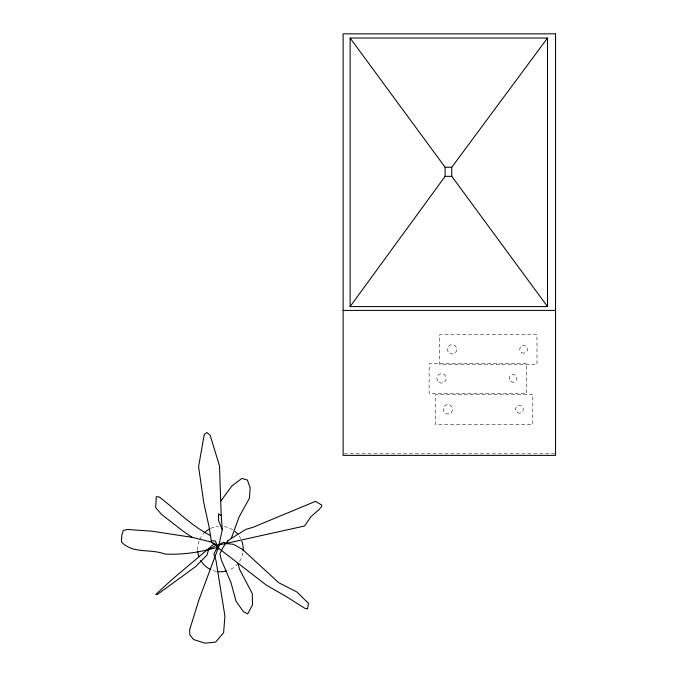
<?xml version="1.0" encoding="UTF-8"?>
<svg xmlns="http://www.w3.org/2000/svg" width="677" height="677" viewBox="0 0 677 677"><rect width="100%" height="100%" fill="white"/><g stroke="black" fill="none" stroke-linecap="round" stroke-linejoin="round"><path stroke-width="0.51" stroke-dasharray="3.38 2.54" d="M344.187 453.793L554.488 453.793M242.882 552.872A22.781 22.781 0 0 1 238.558 562.799M237.94 563.577A22.781 22.781 0 0 1 228.301 570.372M216.564 571.439A22.781 22.781 0 0 1 211.791 570.068M197.684 550.079A22.781 22.781 0 0 1 199.36 540.348M199.757 539.442A22.781 22.781 0 0 1 204.268 532.943M210.742 528.382A22.781 22.781 0 0 1 218.366 526.308M224.307 526.545A22.781 22.781 0 0 1 232.609 529.736M239.049 535.862A22.781 22.781 0 0 1 241.046 539.298M536.979 334.624L439.72 334.624L439.72 364.497L536.979 364.497L536.979 334.624M526.401 363.735L429.133 363.735L429.133 393.599L526.401 393.599L526.401 363.735M532.774 394.615L435.506 394.615L435.506 424.479L532.774 424.479L532.774 394.615M439.195 382.471A4.705 4.705 0 0 0 446.245 378.401A4.705 4.705 0 0 0 439.195 374.33A4.705 4.705 0 0 0 439.195 382.471M511.084 381.752A3.876 3.876 0 0 0 516.889 378.401A3.876 3.876 0 0 0 511.084 375.05A3.876 3.876 0 0 0 511.084 381.752M445.568 413.351A4.705 4.705 0 0 0 452.617 409.28A4.705 4.705 0 0 0 445.568 405.21A4.705 4.705 0 0 0 445.568 413.351M517.456 412.632A3.876 3.876 0 0 0 523.262 409.28A3.876 3.876 0 0 0 517.456 405.929A3.876 3.876 0 0 0 517.456 412.632M449.773 353.369A4.705 4.705 0 0 0 456.831 349.298A4.705 4.705 0 0 0 449.773 345.228A4.705 4.705 0 0 0 449.773 353.369M521.662 352.649A3.876 3.876 0 0 0 527.476 349.298A3.876 3.876 0 0 0 521.662 345.947A3.876 3.876 0 0 0 521.662 352.649"/><path stroke-width="1.02" d="M217.943 545.281L223.495 542.252L226.541 543.614L233.531 544.316L242.552 549.453L278.755 582.736L296.881 591.96L308.45 603.351L307.536 608.911L304.777 608.276L286.193 596.539L266.171 585.004L216.902 546.931L216.953 545.645L218.206 545.366A1.049 1.049 0 0 1 217.588 547.354L216.775 546.686L216.843 545.29M218.747 545.958L222.276 529.769L221.227 515.535L219.483 465.928L210.192 435.328L206.934 432.527L204.276 434.38L198.581 466.656L203.785 502.842L209.134 527.044L211.503 542.108L218.569 546.991L218.222 549.14L216.784 549.343L217.325 547.278L216.852 545.806L217.089 547.126L218.569 546.991L199.055 599.483L189.678 629.627L189.856 634.941L193.63 639.553L204.928 643.15L215.624 642.101L223.63 632.656L224.925 616.188L216.014 560.573L213.847 553.998L217.325 547.278C200.333 552.28 182.553 554.971 164.756 554.031C150.556 548.446 132.717 554.184 121.454 541.93L121.767 535.245L123.307 530.455L127.648 529.473L151.851 531.191L192.209 537.352L211.503 542.108L216.953 545.645L215.489 541.092L211.3 540.678M238.067 563.281L239.506 569.272L252.259 593.501L252.538 604.823L247.748 613.878L243.382 611.678L235.968 601.049L231.077 582.905L221.362 560.048L219.864 553.896C222.445 548.125 225.712 541.71 231.297 538.443L239.091 516.974L249.441 498.238L250.143 487.719L247.376 480.027L241.892 478.419L231.966 485.891L220.719 501.132M226.541 543.614L227.904 540.576M350.119 306.588L445.102 176.342L445.102 167.261L350.119 38.03L547.507 38.03L547.507 306.588L350.119 306.588L350.119 38.03M547.507 306.588L451.779 176.342L451.779 167.261L547.507 38.03M216.716 546.415L219.026 544.689M231.297 538.443L245.979 529.321L253.249 527.222L315.482 501.335L321.803 505.144L321.668 506.54L318.867 509.789L311.149 516.433L304.548 526.004L217.664 545.273M445.102 167.261L451.779 167.261M445.102 176.342L451.779 176.342M343.137 310.404L555.546 310.404M210.742 535.676C191.346 525.961 176.299 509.891 159.163 496.96L156.362 496.681L155.634 507.555L161.642 514.512L183.602 531.547L192.209 537.352M221.227 515.535L218.569 513.86L218.603 520.571L222.276 529.769M226.414 570.973A22.781 22.781 0 0 1 217.537 571.591M210.885 569.679A22.781 22.781 0 0 1 200.747 560.463M199.055 556.866A22.781 22.781 0 0 1 197.752 551.061M204.987 532.257A22.781 22.781 0 0 1 209.845 528.822M235.012 531.487A22.781 22.781 0 0 1 237.839 534.288M241.816 541.126A22.781 22.781 0 0 1 243.136 550.9M208.677 549.242L207.035 555.081L195.628 566.649L157.166 594.592L155.761 594.457L171.713 579.8L214.228 543.876L217.156 545.459L216.496 544.215L214.617 546.305L208.677 549.242M555.546 33.85L343.137 33.85L343.137 455.376L555.546 455.376L555.546 33.85"/></g></svg>
